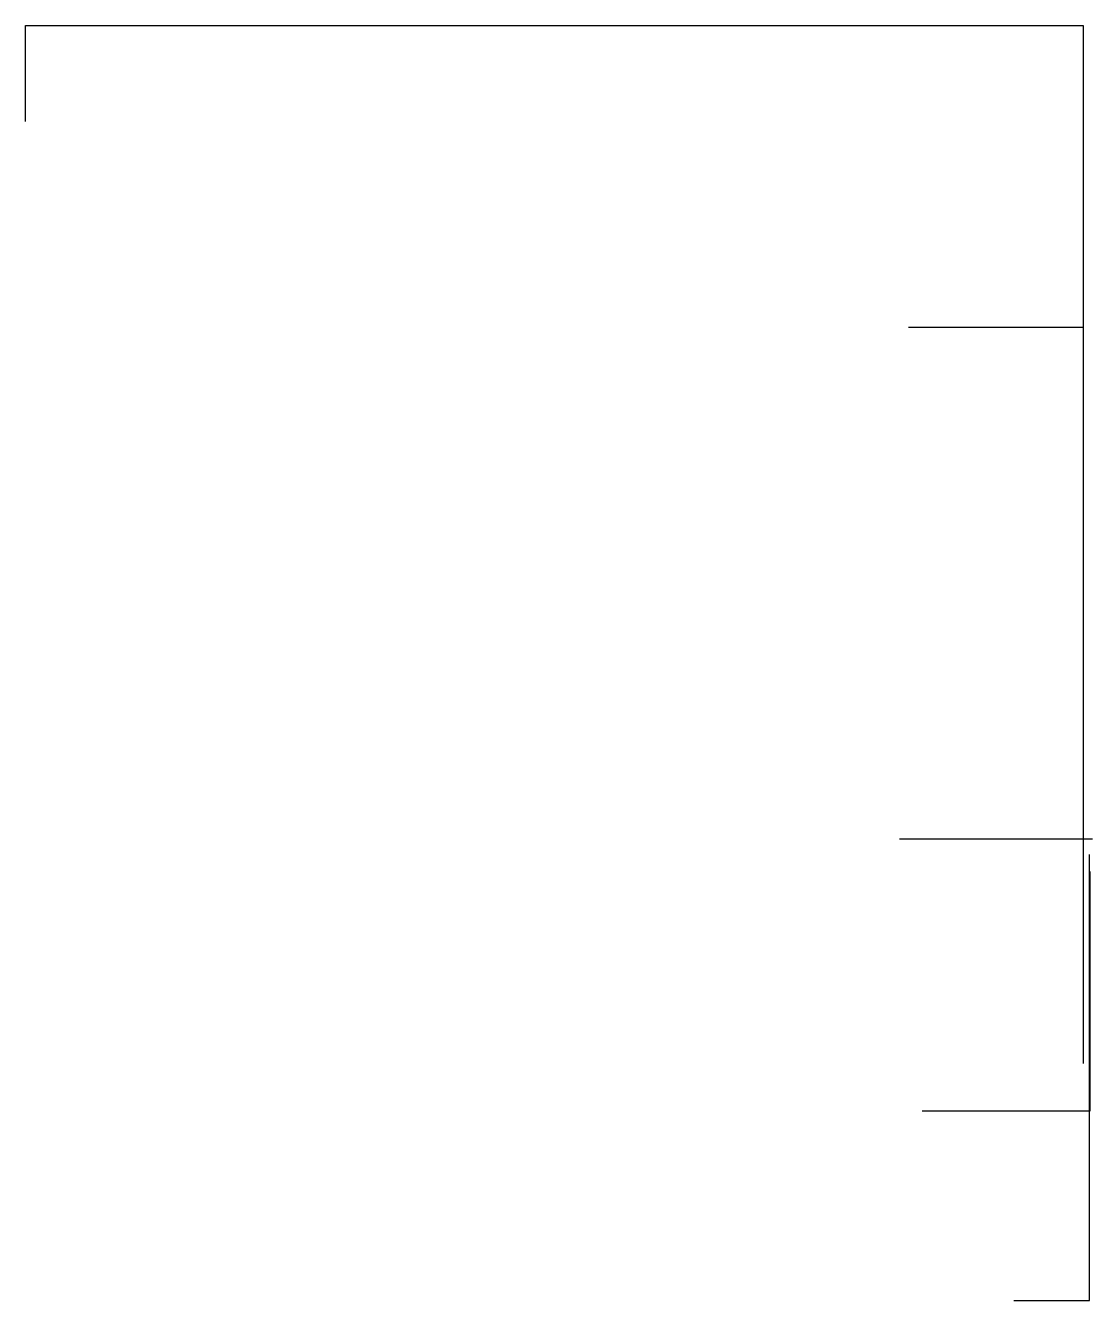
# Model space of a CAD drawing. Header units: millimetres. Extents: x 173 to 410, y -14 to 183.
# Drawn here: x 229.324 to 232.33, y 101.204 to 104.798 of the extents above; entities that cross this region are included whole.
import ezdxf

# ---------------------------------------------------------------- set-up
doc = ezdxf.new("R2010")
doc.units = ezdxf.units.MM
doc.layers.get('0').update_dxf_attribs({"color": 4})

msp = doc.modelspace()

# ---------------------------------------------------------------- linework, layer by layer
at = {"color": 1}
for points in [[(229.324, 104.5277), (229.324, 104.7981), (232.3034, 104.7981), (232.3034, 101.8721)], [(231.8114, 103.948), (232.3034, 103.948)], [(231.7862, 102.5056), (232.3298, 102.5056)], [(232.1081, 101.2041), (232.3215, 101.2041), (232.3215, 102.4613)], [(231.8503, 101.7391), (232.3231, 101.7391), (232.3231, 102.4137)]]:
    msp.add_lwpolyline(points, dxfattribs=at)

doc.saveas('drawing.dxf')
